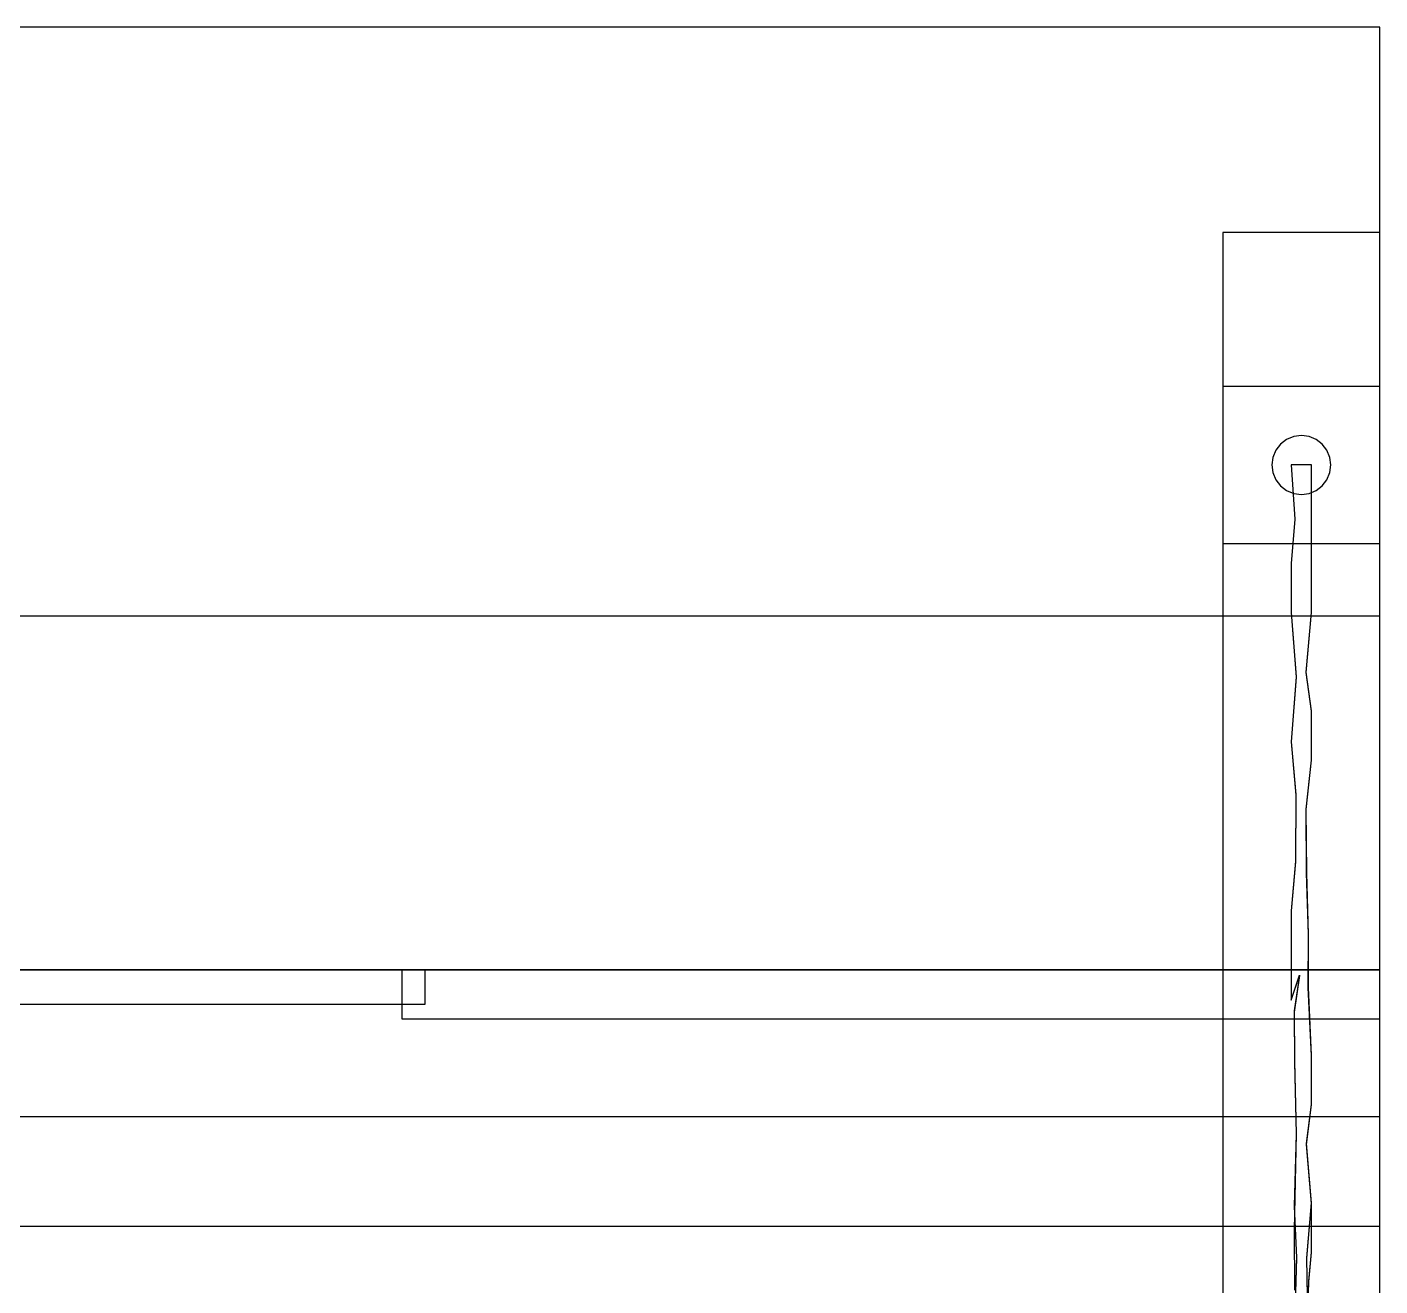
# Model space of a CAD drawing. Header units: millimetres. Extents: x -28.2 to 24.3, y -24.8 to 12.4.
# Drawn here: x 0.0734 to 0.5108, y -1.3969 to -0.9899 of the extents above; entities that cross this region are included whole.
import ezdxf

# ---------------------------------------------------------------- set-up
doc = ezdxf.new("R2010")
doc.units = ezdxf.units.MM
doc.layers.add('BUILDINGELEMENTPROXY', color=8, linetype='Continuous')

msp = doc.modelspace()

# ---------------------------------------------------------------- linework, layer by layer
at = {"layer": 'BUILDINGELEMENTPROXY'}
for p, q in [((0.51078, -0.98987, 3.4781), (-0.58922, -0.98987, 3.4781)), ((0.51078, -0.98987, 3.45905), (-0.58922, -0.98987, 3.45905)), ((0.51078, -1.37763, 3.4781), (0.51078, -0.98987, 3.4781)), ((0.51078, -1.29467, 3.45905), (0.51078, -0.98987, 3.45905)), ((0.51078, -1.05629, 4.56187), (0.45998, -1.05629, 4.56187)), ((0.45998, -1.05629, 4.56187), (0.45998, -3.05045, 3.30061)), ((0.51078, -3.05045, 3.30061), (0.51078, -1.05629, 4.56187)), ((0.45998, -1.10607, 4.45752), (0.45998, -1.15687, 4.45752)), ((0.51078, -1.10607, 4.45752), (0.45998, -1.10607, 4.45752)), ((0.51078, -1.15687, 4.45752), (0.51078, -1.10607, 4.45752)), ((0.48061, -1.12322, 4.50324), (0.47864, -1.12474, 4.50324)), ((0.48291, -1.12227, 4.50324), (0.48061, -1.12322, 4.50324)), ((0.48538, -1.12195, 4.50324), (0.48291, -1.12227, 4.50324)), ((0.48784, -1.12227, 4.50324), (0.48538, -1.12195, 4.50324)), ((0.49014, -1.12322, 4.50324), (0.48784, -1.12227, 4.50324)), ((0.49211, -1.12474, 4.50324), (0.49014, -1.12322, 4.50324)), ((0.47713, -1.12671, 4.50324), (0.47617, -1.12901, 4.50324)), ((0.47864, -1.12474, 4.50324), (0.47713, -1.12671, 4.50324)), ((0.49362, -1.12671, 4.50324), (0.49211, -1.12474, 4.50324)), ((0.49458, -1.12901, 4.50324), (0.49362, -1.12671, 4.50324)), ((0.47617, -1.12901, 4.50324), (0.47585, -1.13147, 4.50324)), ((0.47585, -1.13147, 4.50324), (0.47617, -1.13394, 4.50324)), ((0.48538, -1.13147, 4.39961), (0.48207, -1.13147, 4.39631)), ((0.48207, -1.13147, 4.39631), (0.48324, -1.14898, 4.38779)), ((0.48538, -1.13147, 4.32011), (0.48207, -1.13147, 4.31681)), ((0.48207, -1.13147, 4.31681), (0.48324, -1.14898, 4.30828)), ((0.48538, -1.13147, 4.24061), (0.48207, -1.13147, 4.2373)), ((0.48207, -1.13147, 4.2373), (0.48324, -1.14899, 4.22881)), ((0.48538, -1.13147, 4.1611), (0.48207, -1.13147, 4.1578)), ((0.48207, -1.13147, 4.1578), (0.48324, -1.14898, 4.14928)), ((0.48538, -1.13147, 4.0816), (0.48207, -1.13147, 4.0783)), ((0.48207, -1.13147, 4.0783), (0.48324, -1.14898, 4.06978)), ((0.48538, -1.13147, 4.0816), (0.48207, -1.13147, 4.0783)), ((0.48207, -1.13147, 4.0783), (0.48324, -1.14898, 4.06978)), ((0.48538, -1.13147, 4.0021), (0.48207, -1.13147, 3.9988)), ((0.48207, -1.13147, 3.9988), (0.48324, -1.14899, 3.9903)), ((0.48538, -1.13147, 3.9226), (0.48207, -1.13147, 3.9193)), ((0.48207, -1.13147, 3.9193), (0.48324, -1.14898, 3.91078)), ((0.48538, -1.13147, 3.9226), (0.48207, -1.13147, 3.9193)), ((0.48207, -1.13147, 3.9193), (0.48324, -1.14898, 3.91078)), ((0.48538, -1.13147, 3.8431), (0.48207, -1.13147, 3.83979)), ((0.48207, -1.13147, 3.83979), (0.48324, -1.14899, 3.8313)), ((0.48538, -1.13147, 3.76359), (0.48207, -1.13147, 3.76029)), ((0.48207, -1.13147, 3.76029), (0.48324, -1.14896, 3.75175)), ((0.48538, -1.13147, 3.68409), (0.48207, -1.13147, 3.68079)), ((0.48207, -1.13147, 3.68079), (0.48324, -1.14896, 3.67225)), ((0.48868, -1.13147, 4.39631), (0.48538, -1.13147, 4.39961)), ((0.48868, -1.13147, 4.31681), (0.48538, -1.13147, 4.32011)), ((0.48868, -1.13147, 4.2373), (0.48538, -1.13147, 4.24061)), ((0.48868, -1.13147, 4.1578), (0.48538, -1.13147, 4.1611)), ((0.48868, -1.13147, 4.0783), (0.48538, -1.13147, 4.0816)), ((0.48868, -1.13147, 4.0783), (0.48538, -1.13147, 4.0816)), ((0.48868, -1.13147, 3.9988), (0.48538, -1.13147, 4.0021)), ((0.48868, -1.13147, 3.9193), (0.48538, -1.13147, 3.9226)), ((0.48868, -1.13147, 3.9193), (0.48538, -1.13147, 3.9226)), ((0.48868, -1.13147, 3.83979), (0.48538, -1.13147, 3.8431)), ((0.48868, -1.13147, 3.76029), (0.48538, -1.13147, 3.76359)), ((0.48868, -1.13147, 3.68079), (0.48538, -1.13147, 3.68409)), ((0.48868, -1.14738, 4.38627), (0.48868, -1.13147, 4.39631)), ((0.48868, -1.14738, 4.30677), (0.48868, -1.13147, 4.31681)), ((0.48868, -1.14739, 4.2273), (0.48868, -1.13147, 4.2373)), ((0.48868, -1.14738, 4.14777), (0.48868, -1.13147, 4.1578)), ((0.48868, -1.14738, 4.06827), (0.48868, -1.13147, 4.0783)), ((0.48868, -1.14738, 4.06827), (0.48868, -1.13147, 4.0783)), ((0.48868, -1.14739, 3.98879), (0.48868, -1.13147, 3.9988)), ((0.48868, -1.14738, 3.90927), (0.48868, -1.13147, 3.9193)), ((0.48868, -1.14738, 3.90927), (0.48868, -1.13147, 3.9193)), ((0.48868, -1.14739, 3.82979), (0.48868, -1.13147, 3.83979)), ((0.48868, -1.14737, 3.75024), (0.48868, -1.13147, 3.76029)), ((0.48868, -1.14737, 3.67074), (0.48868, -1.13147, 3.68079)), ((0.4949, -1.13147, 4.50324), (0.49458, -1.12901, 4.50324)), ((0.49458, -1.13394, 4.50324), (0.4949, -1.13147, 4.50324)), ((0.47617, -1.13394, 4.50324), (0.47713, -1.13623, 4.50324)), ((0.47713, -1.13623, 4.50324), (0.47864, -1.13821, 4.50324)), ((0.49211, -1.13821, 4.50324), (0.49362, -1.13623, 4.50324)), ((0.49362, -1.13623, 4.50324), (0.49458, -1.13394, 4.50324)), ((0.47864, -1.13821, 4.50324), (0.48061, -1.13972, 4.50324)), ((0.48061, -1.13972, 4.50324), (0.48291, -1.14067, 4.50324)), ((0.48291, -1.14067, 4.50324), (0.48538, -1.141, 4.50324)), ((0.48538, -1.141, 4.50324), (0.48784, -1.14067, 4.50324)), ((0.48784, -1.14067, 4.50324), (0.49014, -1.13972, 4.50324)), ((0.49014, -1.13972, 4.50324), (0.49211, -1.13821, 4.50324)), ((0.48324, -1.14896, 3.75175), (0.48207, -1.16328, 3.74019)), ((0.48324, -1.14896, 3.67225), (0.48207, -1.16328, 3.66069)), ((0.48324, -1.14898, 4.38779), (0.48207, -1.16329, 4.37624)), ((0.48324, -1.14898, 4.30828), (0.48207, -1.16329, 4.29674)), ((0.48324, -1.14898, 4.14928), (0.48207, -1.16329, 4.13774)), ((0.48324, -1.14898, 4.06978), (0.48207, -1.16329, 4.05824)), ((0.48324, -1.14898, 4.06978), (0.48207, -1.16329, 4.05824)), ((0.48324, -1.14898, 3.91078), (0.48207, -1.16329, 3.89924)), ((0.48324, -1.14898, 3.91078), (0.48207, -1.16329, 3.89924)), ((0.48324, -1.14899, 4.22881), (0.48207, -1.1633, 4.21729)), ((0.48324, -1.14899, 3.9903), (0.48207, -1.1633, 3.97879)), ((0.48324, -1.14899, 3.8313), (0.48207, -1.1633, 3.81979)), ((0.48868, -1.16328, 3.74019), (0.48868, -1.14737, 3.75024)), ((0.48868, -1.16328, 3.66069), (0.48868, -1.14737, 3.67074)), ((0.48868, -1.16329, 4.37624), (0.48868, -1.14738, 4.38627)), ((0.48868, -1.16329, 4.29674), (0.48868, -1.14738, 4.30677)), ((0.48868, -1.16329, 4.13774), (0.48868, -1.14738, 4.14777)), ((0.48868, -1.16329, 4.05824), (0.48868, -1.14738, 4.06827)), ((0.48868, -1.16329, 4.05824), (0.48868, -1.14738, 4.06827)), ((0.48868, -1.16329, 3.89924), (0.48868, -1.14738, 3.90927)), ((0.48868, -1.16329, 3.89924), (0.48868, -1.14738, 3.90927)), ((0.48868, -1.1633, 4.21729), (0.48868, -1.14739, 4.2273)), ((0.48868, -1.1633, 3.97879), (0.48868, -1.14739, 3.98879)), ((0.48868, -1.1633, 3.81979), (0.48868, -1.14739, 3.82979)), ((0.45998, -1.15687, 4.45752), (0.51078, -1.15687, 4.45752)), ((0.48207, -1.16328, 3.74019), (0.48207, -1.17918, 3.73014)), ((0.48207, -1.16328, 3.66069), (0.48207, -1.17918, 3.65064)), ((0.48207, -1.16329, 4.37624), (0.48207, -1.17919, 4.36621)), ((0.48207, -1.16329, 4.29674), (0.48207, -1.17919, 4.28671)), ((0.48207, -1.16329, 4.13774), (0.48207, -1.1792, 4.12771)), ((0.48207, -1.16329, 4.05824), (0.48207, -1.1792, 4.04821)), ((0.48207, -1.16329, 4.05824), (0.48207, -1.1792, 4.04821)), ((0.48207, -1.16329, 3.89924), (0.48207, -1.1792, 3.88921)), ((0.48207, -1.16329, 3.89924), (0.48207, -1.1792, 3.88921)), ((0.48207, -1.1633, 4.21729), (0.48207, -1.17921, 4.20728)), ((0.48207, -1.1633, 3.97879), (0.48207, -1.17922, 3.96878)), ((0.48207, -1.1633, 3.81979), (0.48207, -1.17922, 3.80979)), ((0.48868, -1.17918, 3.73014), (0.48868, -1.16328, 3.74019)), ((0.48868, -1.17918, 3.65064), (0.48868, -1.16328, 3.66069)), ((0.48868, -1.17919, 4.36621), (0.48868, -1.16329, 4.37624)), ((0.48868, -1.17919, 4.28671), (0.48868, -1.16329, 4.29674)), ((0.48868, -1.1792, 4.12771), (0.48868, -1.16329, 4.13774)), ((0.48868, -1.1792, 4.04821), (0.48868, -1.16329, 4.05824)), ((0.48868, -1.1792, 4.04821), (0.48868, -1.16329, 4.05824)), ((0.48868, -1.1792, 3.88921), (0.48868, -1.16329, 3.89924)), ((0.48868, -1.1792, 3.88921), (0.48868, -1.16329, 3.89924)), ((0.48868, -1.17921, 4.20728), (0.48868, -1.1633, 4.21729)), ((0.48868, -1.17922, 3.96878), (0.48868, -1.1633, 3.97879)), ((0.48868, -1.17922, 3.80979), (0.48868, -1.1633, 3.81979)), ((0.51078, -1.18037, 3.44), (-0.58922, -1.18037, 3.44)), ((0.48207, -1.17918, 3.73014), (0.48365, -1.20001, 3.71979)), ((0.48207, -1.17918, 3.65064), (0.48365, -1.20001, 3.64029)), ((0.48207, -1.17919, 4.36621), (0.48364, -1.20004, 4.35587)), ((0.48207, -1.17919, 4.28671), (0.48364, -1.20004, 4.27637)), ((0.48207, -1.1792, 4.12771), (0.48364, -1.20004, 4.11738)), ((0.48207, -1.1792, 4.04821), (0.48364, -1.20005, 4.03788)), ((0.48207, -1.1792, 4.04821), (0.48364, -1.20005, 4.03788)), ((0.48207, -1.1792, 3.88921), (0.48364, -1.20005, 3.87888)), ((0.48207, -1.1792, 3.88921), (0.48364, -1.20005, 3.87888)), ((0.48207, -1.17921, 4.20728), (0.48364, -1.20009, 4.19697)), ((0.48207, -1.17922, 3.96878), (0.48364, -1.20009, 3.95847)), ((0.48207, -1.17922, 3.80979), (0.48364, -1.2001, 3.79948)), ((0.48694, -1.19846, 3.72087), (0.48868, -1.17918, 3.73014)), ((0.48694, -1.19846, 3.64137), (0.48868, -1.17918, 3.65064)), ((0.48694, -1.19848, 4.35695), (0.48868, -1.17919, 4.36621)), ((0.48694, -1.19848, 4.27745), (0.48868, -1.17919, 4.28671)), ((0.48694, -1.19849, 4.11845), (0.48868, -1.1792, 4.12771)), ((0.48694, -1.19849, 4.03896), (0.48868, -1.1792, 4.04821)), ((0.48694, -1.19849, 4.03896), (0.48868, -1.1792, 4.04821)), ((0.48694, -1.19849, 3.87996), (0.48868, -1.1792, 3.88921)), ((0.48694, -1.19849, 3.87996), (0.48868, -1.1792, 3.88921)), ((0.48694, -1.19853, 4.19805), (0.48868, -1.17921, 4.20728)), ((0.48694, -1.19853, 3.95955), (0.48868, -1.17922, 3.96878)), ((0.48694, -1.19853, 3.80055), (0.48868, -1.17922, 3.80979)), ((0.51078, -1.29467, 3.44), (0.51078, -1.18037, 3.44)), ((0.48868, -1.21099, 3.71004), (0.48694, -1.19846, 3.72087)), ((0.48868, -1.21099, 3.63054), (0.48694, -1.19846, 3.64137)), ((0.48365, -1.20001, 3.71979), (0.48207, -1.22096, 3.70374)), ((0.48365, -1.20001, 3.64029), (0.48207, -1.22096, 3.62424)), ((0.48364, -1.20004, 4.35587), (0.48207, -1.22097, 4.33986)), ((0.48364, -1.20004, 4.27637), (0.48207, -1.22097, 4.26036)), ((0.48364, -1.20004, 4.11738), (0.48207, -1.22097, 4.10137)), ((0.48364, -1.20005, 4.03788), (0.48207, -1.22097, 4.02188)), ((0.48364, -1.20005, 4.03788), (0.48207, -1.22097, 4.02188)), ((0.48364, -1.20005, 3.87888), (0.48207, -1.22097, 3.86289)), ((0.48364, -1.20005, 3.87888), (0.48207, -1.22097, 3.86289)), ((0.48364, -1.20009, 4.19697), (0.48207, -1.22098, 4.18102)), ((0.48364, -1.20009, 3.95847), (0.48207, -1.22098, 3.94253)), ((0.48364, -1.2001, 3.79948), (0.48207, -1.22098, 3.78354)), ((0.48868, -1.21101, 4.34614), (0.48694, -1.19848, 4.35695)), ((0.48868, -1.21101, 4.26664), (0.48694, -1.19848, 4.27745)), ((0.48868, -1.21101, 4.10765), (0.48694, -1.19849, 4.11845)), ((0.48868, -1.21101, 4.02815), (0.48694, -1.19849, 4.03896)), ((0.48868, -1.21101, 4.02815), (0.48694, -1.19849, 4.03896)), ((0.48868, -1.21102, 3.86916), (0.48694, -1.19849, 3.87996)), ((0.48868, -1.21102, 3.86916), (0.48694, -1.19849, 3.87996)), ((0.48868, -1.21104, 4.18727), (0.48694, -1.19853, 4.19805)), ((0.48868, -1.21105, 3.94877), (0.48694, -1.19853, 3.95955)), ((0.48868, -1.21105, 3.78978), (0.48694, -1.19853, 3.80055)), ((0.48868, -1.22096, 3.70374), (0.48868, -1.21099, 3.71004)), ((0.48868, -1.22096, 3.62424), (0.48868, -1.21099, 3.63054)), ((0.48868, -1.22097, 4.33986), (0.48868, -1.21101, 4.34614)), ((0.48868, -1.22097, 4.26036), (0.48868, -1.21101, 4.26664)), ((0.48868, -1.22097, 4.10137), (0.48868, -1.21101, 4.10765)), ((0.48868, -1.22097, 4.02188), (0.48868, -1.21101, 4.02815)), ((0.48868, -1.22097, 4.02188), (0.48868, -1.21101, 4.02815)), ((0.48868, -1.22097, 3.86289), (0.48868, -1.21102, 3.86916)), ((0.48868, -1.22097, 3.86289), (0.48868, -1.21102, 3.86916)), ((0.48868, -1.22098, 4.18102), (0.48868, -1.21104, 4.18727)), ((0.48868, -1.22098, 3.94253), (0.48868, -1.21105, 3.94877)), ((0.48868, -1.22098, 3.78354), (0.48868, -1.21105, 3.78978)), ((0.48207, -1.22096, 3.70374), (0.48357, -1.23803, 3.69572)), ((0.48207, -1.22096, 3.62424), (0.48357, -1.23803, 3.61622)), ((0.48207, -1.22097, 4.33986), (0.48357, -1.2381, 4.33182)), ((0.48207, -1.22097, 4.26036), (0.48357, -1.2381, 4.25232)), ((0.48207, -1.22097, 4.10137), (0.48357, -1.23811, 4.09333)), ((0.48207, -1.22097, 4.02188), (0.48358, -1.23812, 4.01384)), ((0.48207, -1.22097, 4.02188), (0.48358, -1.23812, 4.01384)), ((0.48207, -1.22097, 3.86289), (0.48358, -1.23813, 3.85484)), ((0.48207, -1.22097, 3.86289), (0.48358, -1.23813, 3.85484)), ((0.48207, -1.22098, 4.18102), (0.48358, -1.23821, 4.17296)), ((0.48207, -1.22098, 3.94253), (0.48358, -1.23822, 3.93446)), ((0.48207, -1.22098, 3.78354), (0.48358, -1.23823, 3.77547)), ((0.48868, -1.22689, 3.69999), (0.48868, -1.22096, 3.70374)), ((0.48868, -1.22689, 3.62049), (0.48868, -1.22096, 3.62424)), ((0.48868, -1.22692, 4.33611), (0.48868, -1.22097, 4.33986)), ((0.48868, -1.22692, 4.25661), (0.48868, -1.22097, 4.26036)), ((0.48868, -1.22692, 4.09762), (0.48868, -1.22097, 4.10137)), ((0.48868, -1.22692, 4.01813), (0.48868, -1.22097, 4.02188)), ((0.48868, -1.22692, 4.01813), (0.48868, -1.22097, 4.02188)), ((0.48868, -1.22693, 3.85913), (0.48868, -1.22097, 3.86289)), ((0.48868, -1.22693, 3.85913), (0.48868, -1.22097, 3.86289)), ((0.48868, -1.22696, 4.17726), (0.48868, -1.22098, 4.18102)), ((0.48868, -1.22696, 3.93877), (0.48868, -1.22098, 3.94253)), ((0.48868, -1.22696, 3.77978), (0.48868, -1.22098, 3.78354)), ((0.48691, -1.24279, 3.69287), (0.48868, -1.22689, 3.69999)), ((0.48691, -1.24279, 3.61337), (0.48868, -1.22689, 3.62049)), ((0.48691, -1.24282, 4.329), (0.48868, -1.22692, 4.33611)), ((0.48691, -1.24282, 4.2495), (0.48868, -1.22692, 4.25661)), ((0.48691, -1.24283, 4.09051), (0.48868, -1.22692, 4.09762)), ((0.48691, -1.24283, 4.01102), (0.48868, -1.22692, 4.01813)), ((0.48691, -1.24283, 4.01102), (0.48868, -1.22692, 4.01813)), ((0.48691, -1.24284, 3.85203), (0.48868, -1.22693, 3.85913)), ((0.48691, -1.24284, 3.85203), (0.48868, -1.22693, 3.85913)), ((0.48691, -1.24287, 4.17018), (0.48868, -1.22696, 4.17726)), ((0.48691, -1.24288, 3.93169), (0.48868, -1.22696, 3.93877)), ((0.48692, -1.24288, 3.7727), (0.48868, -1.22696, 3.77978)), ((0.48358, -1.23821, 4.17296), (0.48348, -1.2598, 4.15932)), ((0.48358, -1.23822, 3.93446), (0.48348, -1.2598, 3.92083)), ((0.48358, -1.23823, 3.77547), (0.48348, -1.25981, 3.76184)), ((0.48358, -1.23812, 4.01384), (0.48349, -1.25971, 4.00017)), ((0.48358, -1.23812, 4.01384), (0.48349, -1.25971, 4.00017)), ((0.48358, -1.23813, 3.85484), (0.48349, -1.25971, 3.84118)), ((0.48358, -1.23813, 3.85484), (0.48349, -1.25971, 3.84118)), ((0.48357, -1.23803, 3.69572), (0.4835, -1.25962, 3.68203)), ((0.48357, -1.23803, 3.61622), (0.4835, -1.25962, 3.60253)), ((0.48357, -1.2381, 4.33182), (0.4835, -1.25969, 4.31816)), ((0.48357, -1.2381, 4.25232), (0.4835, -1.25969, 4.23865)), ((0.48357, -1.23811, 4.09333), (0.4835, -1.2597, 4.07966)), ((0.48709, -1.26332, 3.6798), (0.48691, -1.24279, 3.69287)), ((0.48709, -1.26332, 3.60029), (0.48691, -1.24279, 3.61337)), ((0.48708, -1.26333, 4.31597), (0.48691, -1.24282, 4.329)), ((0.48708, -1.26333, 4.23647), (0.48691, -1.24282, 4.2495)), ((0.48708, -1.26333, 4.07748), (0.48691, -1.24283, 4.09051)), ((0.48708, -1.26334, 3.998), (0.48691, -1.24283, 4.01102)), ((0.48708, -1.26334, 3.998), (0.48691, -1.24283, 4.01102)), ((0.48708, -1.26334, 3.83901), (0.48691, -1.24284, 3.85203)), ((0.48708, -1.26334, 3.83901), (0.48691, -1.24284, 3.85203)), ((0.48707, -1.26335, 4.15722), (0.48691, -1.24287, 4.17018)), ((0.48707, -1.26336, 3.91873), (0.48691, -1.24288, 3.93169)), ((0.48706, -1.26336, 3.75974), (0.48692, -1.24288, 3.7727)), ((0.4835, -1.25962, 3.68203), (0.48207, -1.27568, 3.66916)), ((0.4835, -1.25962, 3.60253), (0.48207, -1.27568, 3.58966)), ((0.4835, -1.25969, 4.31816), (0.48207, -1.27568, 4.30536)), ((0.4835, -1.25969, 4.23865), (0.48207, -1.27568, 4.22586)), ((0.4835, -1.2597, 4.07966), (0.48207, -1.27568, 4.06687)), ((0.48349, -1.25971, 4.00017), (0.48207, -1.27568, 3.98739)), ((0.48349, -1.25971, 4.00017), (0.48207, -1.27568, 3.98739)), ((0.48349, -1.25971, 3.84118), (0.48207, -1.27568, 3.82841)), ((0.48349, -1.25971, 3.84118), (0.48207, -1.27568, 3.82841)), ((0.48348, -1.2598, 4.15932), (0.48207, -1.27568, 4.14663)), ((0.48348, -1.2598, 3.92083), (0.48207, -1.27568, 3.90815)), ((0.48348, -1.25981, 3.76184), (0.48207, -1.27568, 3.74916)), ((0.48773, -1.28322, 3.74674), (0.48706, -1.26336, 3.75974)), ((0.48773, -1.28323, 4.1442), (0.48707, -1.26335, 4.15722)), ((0.48773, -1.28323, 3.90572), (0.48707, -1.26336, 3.91873)), ((0.48772, -1.28328, 4.30289), (0.48708, -1.26333, 4.31597)), ((0.48772, -1.28328, 4.22339), (0.48708, -1.26333, 4.23647)), ((0.48772, -1.28327, 4.06441), (0.48708, -1.26333, 4.07748)), ((0.48772, -1.28327, 3.98493), (0.48708, -1.26334, 3.998)), ((0.48772, -1.28327, 3.98493), (0.48708, -1.26334, 3.998)), ((0.48772, -1.28327, 3.82595), (0.48708, -1.26334, 3.83901)), ((0.48772, -1.28327, 3.82595), (0.48708, -1.26334, 3.83901)), ((0.48772, -1.28331, 3.66667), (0.48709, -1.26332, 3.6798)), ((0.48772, -1.28331, 3.58717), (0.48709, -1.26332, 3.60029)), ((0.48207, -1.27568, 4.30536), (0.48207, -1.29055, 4.29598)), ((0.48207, -1.27568, 4.22586), (0.48207, -1.29055, 4.21648)), ((0.48207, -1.27568, 4.14663), (0.48207, -1.29062, 4.13724)), ((0.48207, -1.27568, 4.06687), (0.48207, -1.29055, 4.05749)), ((0.48207, -1.27568, 3.98739), (0.48207, -1.29056, 3.97801)), ((0.48207, -1.27568, 3.98739), (0.48207, -1.29056, 3.97801)), ((0.48207, -1.27568, 3.90815), (0.48207, -1.29062, 3.89875)), ((0.48207, -1.27568, 3.82841), (0.48207, -1.29056, 3.81902)), ((0.48207, -1.27568, 3.82841), (0.48207, -1.29056, 3.81902)), ((0.48207, -1.27568, 3.74916), (0.48207, -1.29063, 3.73977)), ((0.48207, -1.27568, 3.66916), (0.48207, -1.2905, 3.65979)), ((0.48207, -1.27568, 3.58966), (0.48207, -1.2905, 3.58029)), ((0.48762, -1.30037, 3.73607), (0.48773, -1.28322, 3.74674)), ((0.48762, -1.30037, 4.13353), (0.48773, -1.28323, 4.1442)), ((0.48762, -1.30037, 3.89505), (0.48773, -1.28323, 3.90572)), ((0.48763, -1.3004, 4.05369), (0.48772, -1.28327, 4.06441)), ((0.48763, -1.3004, 3.97422), (0.48772, -1.28327, 3.98493)), ((0.48763, -1.3004, 3.97422), (0.48772, -1.28327, 3.98493)), ((0.48763, -1.3004, 3.81524), (0.48772, -1.28327, 3.82595)), ((0.48763, -1.3004, 3.81524), (0.48772, -1.28327, 3.82595)), ((0.48763, -1.3004, 4.29218), (0.48772, -1.28328, 4.30289)), ((0.48763, -1.3004, 4.21267), (0.48772, -1.28328, 4.22339)), ((0.48764, -1.30042, 3.65593), (0.48772, -1.28331, 3.66667)), ((0.48764, -1.30042, 3.57643), (0.48772, -1.28331, 3.58717)), ((-0.58922, -1.29467, 3.45905), (0.51078, -1.29467, 3.45905)), ((-0.58922, -1.29467, 3.44), (0.51078, -1.29467, 3.44)), ((0.20208, -1.29467, 3.30363), (-0.03922, -1.29467, 3.30363)), ((0.51078, -1.29467, 3.38285), (0.19455, -1.29467, 3.38285)), ((0.19455, -1.29467, 3.38285), (0.19455, -1.31055, 3.38285)), ((0.20208, -1.30585, 3.30363), (0.20208, -1.29467, 3.30363)), ((0.48207, -1.2905, 3.65979), (0.48207, -1.30452, 3.65094)), ((0.48207, -1.2905, 3.58029), (0.48207, -1.30452, 3.57144)), ((0.48207, -1.29055, 4.29598), (0.48207, -1.30452, 4.28717)), ((0.48207, -1.29055, 4.21648), (0.48207, -1.30452, 4.20767)), ((0.48207, -1.29055, 4.05749), (0.48207, -1.30452, 4.04869)), ((0.48207, -1.29056, 3.97801), (0.48207, -1.30452, 3.96921)), ((0.48207, -1.29056, 3.97801), (0.48207, -1.30452, 3.96921)), ((0.48207, -1.29056, 3.81902), (0.48207, -1.30452, 3.81023)), ((0.48207, -1.29056, 3.81902), (0.48207, -1.30452, 3.81023)), ((0.48207, -1.29062, 4.13724), (0.48207, -1.30452, 4.1285)), ((0.48207, -1.29062, 3.89875), (0.48207, -1.30452, 3.89002)), ((0.48207, -1.29063, 3.73977), (0.48207, -1.30452, 3.73104)), ((0.51078, -1.31055, 3.38285), (0.51078, -1.29467, 3.38285)), ((0.48207, -1.30452, 3.65094), (0.48478, -1.29638, 3.65933)), ((0.48207, -1.30452, 3.57144), (0.48478, -1.29638, 3.57983)), ((0.48207, -1.30452, 4.28717), (0.48477, -1.29643, 4.29552)), ((0.48207, -1.30452, 4.20767), (0.48477, -1.29643, 4.21602)), ((0.48207, -1.30452, 4.04869), (0.48477, -1.29643, 4.05703)), ((0.48207, -1.30452, 3.96921), (0.48477, -1.29644, 3.97755)), ((0.48207, -1.30452, 3.96921), (0.48477, -1.29644, 3.97755)), ((0.48207, -1.30452, 3.81023), (0.48477, -1.29644, 3.81856)), ((0.48207, -1.30452, 3.81023), (0.48477, -1.29644, 3.81856)), ((0.48207, -1.30452, 4.1285), (0.48475, -1.29649, 4.13679)), ((0.48207, -1.30452, 3.89002), (0.48475, -1.2965, 3.8983)), ((0.48207, -1.30452, 3.73104), (0.48475, -1.2965, 3.73931)), ((0.48475, -1.29649, 4.13679), (0.48306, -1.30832, 4.12846)), ((0.48475, -1.2965, 3.8983), (0.48306, -1.30833, 3.88997)), ((0.48475, -1.2965, 3.73931), (0.48306, -1.30835, 3.73098)), ((0.48478, -1.29638, 3.65933), (0.48307, -1.308, 3.6511)), ((0.48478, -1.29638, 3.57983), (0.48307, -1.308, 3.5716)), ((0.48477, -1.29643, 4.29552), (0.48307, -1.30813, 4.28725)), ((0.48477, -1.29643, 4.21602), (0.48307, -1.30813, 4.20775)), ((0.48477, -1.29643, 4.05703), (0.48307, -1.30814, 4.04876)), ((0.48477, -1.29644, 3.97755), (0.48307, -1.30816, 3.96928)), ((0.48477, -1.29644, 3.97755), (0.48307, -1.30816, 3.96928)), ((0.48477, -1.29644, 3.81856), (0.48307, -1.30817, 3.81029)), ((0.48477, -1.29644, 3.81856), (0.48307, -1.30817, 3.81029)), ((0.48868, -1.32245, 4.11722), (0.48762, -1.30037, 4.13353)), ((0.48868, -1.32245, 3.87874), (0.48762, -1.30037, 3.89505)), ((0.48868, -1.32246, 3.71976), (0.48762, -1.30037, 3.73607)), ((0.48868, -1.32236, 4.27591), (0.48763, -1.3004, 4.29218)), ((0.48868, -1.32236, 4.19641), (0.48763, -1.3004, 4.21267)), ((0.48868, -1.32237, 4.03743), (0.48763, -1.3004, 4.05369)), ((0.48868, -1.32238, 3.95795), (0.48763, -1.3004, 3.97422)), ((0.48868, -1.32238, 3.95795), (0.48763, -1.3004, 3.97422)), ((0.48868, -1.32238, 3.79897), (0.48763, -1.3004, 3.81524)), ((0.48868, -1.32238, 3.79897), (0.48763, -1.3004, 3.81524)), ((0.48868, -1.32231, 3.63969), (0.48764, -1.30042, 3.65593)), ((0.48868, -1.32231, 3.56019), (0.48764, -1.30042, 3.57643)), ((-0.03922, -1.30585, 3.30363), (0.20208, -1.30585, 3.30363)), ((0.19455, -1.31055, 3.38285), (0.51078, -1.31055, 3.38285)), ((0.48306, -1.30832, 4.12846), (0.48318, -1.32455, 4.11837)), ((0.48306, -1.30833, 3.88997), (0.48318, -1.32457, 3.87988)), ((0.48306, -1.30835, 3.73098), (0.48318, -1.32458, 3.7209)), ((0.48307, -1.308, 3.6511), (0.48316, -1.32422, 3.64094)), ((0.48307, -1.308, 3.5716), (0.48316, -1.32422, 3.56143)), ((0.48307, -1.30813, 4.28725), (0.48317, -1.32435, 4.27712)), ((0.48307, -1.30813, 4.20775), (0.48317, -1.32435, 4.19761)), ((0.48307, -1.30814, 4.04876), (0.48317, -1.32437, 4.03863)), ((0.48307, -1.30816, 3.96928), (0.48317, -1.32438, 3.95915)), ((0.48307, -1.30816, 3.96928), (0.48317, -1.32438, 3.95915)), ((0.48307, -1.30817, 3.81029), (0.48317, -1.32439, 3.80016)), ((0.48307, -1.30817, 3.81029), (0.48317, -1.32439, 3.80016)), ((0.48316, -1.32422, 3.64094), (0.48372, -1.34778, 3.62646)), ((0.48316, -1.32422, 3.56143), (0.48372, -1.34778, 3.54695)), ((0.48317, -1.32435, 4.27712), (0.48372, -1.34778, 4.26274)), ((0.48317, -1.32435, 4.19761), (0.48372, -1.34778, 4.18324)), ((0.48317, -1.32437, 4.03863), (0.48372, -1.34778, 4.02427)), ((0.48317, -1.32438, 3.95915), (0.48372, -1.34778, 3.9448)), ((0.48317, -1.32438, 3.95915), (0.48372, -1.34778, 3.9448)), ((0.48317, -1.32439, 3.80016), (0.48372, -1.34778, 3.78582)), ((0.48317, -1.32439, 3.80016), (0.48372, -1.34778, 3.78582)), ((0.48318, -1.32455, 4.11837), (0.48373, -1.34778, 4.10416)), ((0.48318, -1.32457, 3.87988), (0.48373, -1.34778, 3.86569)), ((0.48318, -1.32458, 3.7209), (0.48373, -1.34778, 3.70671)), ((0.48868, -1.33336, 3.63271), (0.48868, -1.32231, 3.63969)), ((0.48868, -1.33336, 3.55321), (0.48868, -1.32231, 3.56019)), ((0.48868, -1.33336, 4.26898), (0.48868, -1.32236, 4.27591)), ((0.48868, -1.33336, 4.18948), (0.48868, -1.32236, 4.19641)), ((0.48868, -1.33336, 4.0305), (0.48868, -1.32237, 4.03743)), ((0.48868, -1.33336, 3.95103), (0.48868, -1.32238, 3.95795)), ((0.48868, -1.33336, 3.95103), (0.48868, -1.32238, 3.95795)), ((0.48868, -1.33336, 3.79205), (0.48868, -1.32238, 3.79897)), ((0.48868, -1.33336, 3.79205), (0.48868, -1.32238, 3.79897)), ((0.48868, -1.33336, 4.11036), (0.48868, -1.32245, 4.11722)), ((0.48868, -1.33336, 3.87189), (0.48868, -1.32245, 3.87874)), ((0.48868, -1.33336, 3.71291), (0.48868, -1.32246, 3.71976)), ((0.48868, -1.33827, 4.26588), (0.48868, -1.33336, 4.26898)), ((0.48868, -1.33827, 4.18638), (0.48868, -1.33336, 4.18948)), ((0.48868, -1.33836, 4.10722), (0.48868, -1.33336, 4.11036)), ((0.48868, -1.33828, 4.0274), (0.48868, -1.33336, 4.0305)), ((0.48868, -1.33828, 3.94792), (0.48868, -1.33336, 3.95103)), ((0.48868, -1.33828, 3.94792), (0.48868, -1.33336, 3.95103)), ((0.48868, -1.33837, 3.86874), (0.48868, -1.33336, 3.87189)), ((0.48868, -1.33829, 3.78894), (0.48868, -1.33336, 3.79205)), ((0.48868, -1.33829, 3.78894), (0.48868, -1.33336, 3.79205)), ((0.48868, -1.33837, 3.70976), (0.48868, -1.33336, 3.71291)), ((0.48868, -1.33821, 3.62964), (0.48868, -1.33336, 3.63271)), ((0.48868, -1.33821, 3.55014), (0.48868, -1.33336, 3.55321)), ((0.48702, -1.3509, 3.62449), (0.48868, -1.33821, 3.62964)), ((0.48702, -1.3509, 3.54499), (0.48868, -1.33821, 3.55014)), ((0.48703, -1.35098, 4.26072), (0.48868, -1.33827, 4.26588)), ((0.48703, -1.35098, 4.18122), (0.48868, -1.33827, 4.18638)), ((0.48703, -1.35099, 4.02224), (0.48868, -1.33828, 4.0274)), ((0.48703, -1.351, 3.94276), (0.48868, -1.33828, 3.94792)), ((0.48703, -1.351, 3.94276), (0.48868, -1.33828, 3.94792)), ((0.48703, -1.35101, 3.78378), (0.48868, -1.33829, 3.78894)), ((0.48703, -1.35101, 3.78378), (0.48868, -1.33829, 3.78894)), ((0.48703, -1.35111, 4.10206), (0.48868, -1.33836, 4.10722)), ((0.48703, -1.35112, 3.86358), (0.48868, -1.33837, 3.86874)), ((0.48703, -1.35113, 3.7046), (0.48868, -1.33837, 3.70976)), ((0.51078, -1.34223, 3.30376), (-0.58922, -1.34223, 3.30376)), ((0.51078, -1.67223, 3.30376), (0.51078, -1.34223, 3.30376)), ((0.48372, -1.34778, 4.26274), (0.48299, -1.37122, 4.24738)), ((0.48372, -1.34778, 4.18324), (0.48299, -1.37122, 4.16788)), ((0.48373, -1.34778, 4.10416), (0.48299, -1.37875, 4.08411)), ((0.48372, -1.34778, 4.02427), (0.48299, -1.37122, 4.00891)), ((0.48372, -1.34778, 3.9448), (0.48299, -1.37873, 3.92471)), ((0.48372, -1.34778, 3.9448), (0.48299, -1.37873, 3.92471)), ((0.48373, -1.34778, 3.86569), (0.48299, -1.37875, 3.84563)), ((0.48372, -1.34778, 3.78582), (0.48299, -1.37873, 3.76574)), ((0.48372, -1.34778, 3.78582), (0.48299, -1.37873, 3.76574)), ((0.48373, -1.34778, 3.70671), (0.48299, -1.37876, 3.68666)), ((0.48372, -1.34778, 3.62646), (0.48299, -1.37114, 3.61112)), ((0.48372, -1.34778, 3.54695), (0.48299, -1.37114, 3.53162)), ((0.48868, -1.37002, 3.60955), (0.48702, -1.3509, 3.62449)), ((0.48868, -1.37002, 3.53004), (0.48702, -1.3509, 3.54499)), ((0.48868, -1.37009, 4.24581), (0.48703, -1.35098, 4.26072)), ((0.48868, -1.37009, 4.16631), (0.48703, -1.35098, 4.18122)), ((0.48868, -1.37009, 4.00734), (0.48703, -1.35099, 4.02224)), ((0.48868, -1.3701, 3.92786), (0.48703, -1.351, 3.94276)), ((0.48868, -1.3701, 3.92786), (0.48703, -1.351, 3.94276)), ((0.48868, -1.37011, 3.76889), (0.48703, -1.35101, 3.78378)), ((0.48868, -1.37011, 3.76889), (0.48703, -1.35101, 3.78378)), ((0.48868, -1.37019, 4.08721), (0.48703, -1.35111, 4.10206)), ((0.48868, -1.3702, 3.84873), (0.48703, -1.35112, 3.86358)), ((0.48868, -1.37021, 3.68975), (0.48703, -1.35113, 3.7046)), ((0.48299, -1.37114, 3.61112), (0.48375, -1.38775, 3.60122)), ((0.48299, -1.37114, 3.53162), (0.48375, -1.38775, 3.52171)), ((0.48299, -1.37122, 4.24738), (0.48376, -1.38784, 4.2375)), ((0.48299, -1.37122, 4.16788), (0.48376, -1.38784, 4.158)), ((0.48299, -1.37122, 4.00891), (0.48376, -1.38785, 3.99902)), ((0.48712, -1.38786, 3.60108), (0.48868, -1.37002, 3.60955)), ((0.48712, -1.38786, 3.52157), (0.48868, -1.37002, 3.53004)), ((0.48712, -1.38792, 4.23737), (0.48868, -1.37009, 4.24581)), ((0.48712, -1.38792, 4.15787), (0.48868, -1.37009, 4.16631)), ((0.48712, -1.38793, 3.9989), (0.48868, -1.37009, 4.00734)), ((0.48868, -1.38601, 3.91783), (0.48868, -1.3701, 3.92786)), ((0.48868, -1.38601, 3.91783), (0.48868, -1.3701, 3.92786)), ((0.48868, -1.38602, 3.75886), (0.48868, -1.37011, 3.76889)), ((0.48868, -1.38602, 3.75886), (0.48868, -1.37011, 3.76889)), ((0.48868, -1.38611, 4.0772), (0.48868, -1.37019, 4.08721)), ((0.48868, -1.38611, 3.83872), (0.48868, -1.3702, 3.84873)), ((0.48868, -1.38612, 3.67975), (0.48868, -1.37021, 3.68975)), ((-0.58922, -1.37763, 3.4781), (0.51078, -1.37763, 3.4781)), ((0.48299, -1.37873, 3.92471), (0.48314, -1.39825, 3.91255)), ((0.48299, -1.37873, 3.92471), (0.48314, -1.39825, 3.91255)), ((0.48299, -1.37873, 3.76574), (0.48314, -1.39825, 3.75358)), ((0.48299, -1.37873, 3.76574), (0.48314, -1.39825, 3.75358)), ((0.48299, -1.37875, 4.08411), (0.48314, -1.39825, 4.072)), ((0.48299, -1.37875, 3.84563), (0.48314, -1.39825, 3.83353)), ((0.48299, -1.37876, 3.68666), (0.48314, -1.39825, 3.67456)), ((0.48776, -1.39541, 3.91419), (0.48868, -1.38601, 3.91783)), ((0.48776, -1.39541, 3.91419), (0.48868, -1.38601, 3.91783)), ((0.48776, -1.39542, 3.75521), (0.48868, -1.38602, 3.75886)), ((0.48776, -1.39542, 3.75521), (0.48868, -1.38602, 3.75886)), ((0.48777, -1.39555, 4.07354), (0.48868, -1.38611, 4.0772)), ((0.48777, -1.39556, 3.83506), (0.48868, -1.38611, 3.83872)), ((0.48777, -1.39557, 3.67608), (0.48868, -1.38612, 3.67975)), ((0.48376, -1.38784, 4.2375), (0.48312, -1.41267, 4.22137)), ((0.48376, -1.38784, 4.158), (0.48312, -1.41267, 4.14187)), ((0.48376, -1.38785, 3.99902), (0.48312, -1.41267, 3.98291)), ((0.48375, -1.38775, 3.60122), (0.48313, -1.41267, 3.58501)), ((0.48375, -1.38775, 3.52171), (0.48313, -1.41267, 3.50551)), ((0.48758, -1.41623, 3.5828), (0.48712, -1.38786, 3.60108)), ((0.48758, -1.41623, 3.5033), (0.48712, -1.38786, 3.52157)), ((0.48758, -1.41636, 4.21909), (0.48712, -1.38792, 4.23737)), ((0.48758, -1.41636, 4.13959), (0.48712, -1.38792, 4.15787)), ((0.48758, -1.41637, 3.98062), (0.48712, -1.38793, 3.9989)), ((0.48683, -1.42445, 3.89657), (0.48776, -1.39541, 3.91419)), ((0.48683, -1.42445, 3.89657), (0.48776, -1.39541, 3.91419)), ((0.48683, -1.42446, 3.7376), (0.48776, -1.39542, 3.75521)), ((0.48683, -1.42446, 3.7376), (0.48776, -1.39542, 3.75521)), ((0.48684, -1.42459, 4.05596), (0.48777, -1.39555, 4.07354)), ((0.48684, -1.4246, 3.81749), (0.48777, -1.39556, 3.83506)), ((0.48684, -1.42461, 3.65852), (0.48777, -1.39557, 3.67608))]:
    msp.add_line(p, q, dxfattribs=at)

doc.saveas('drawing.dxf')
